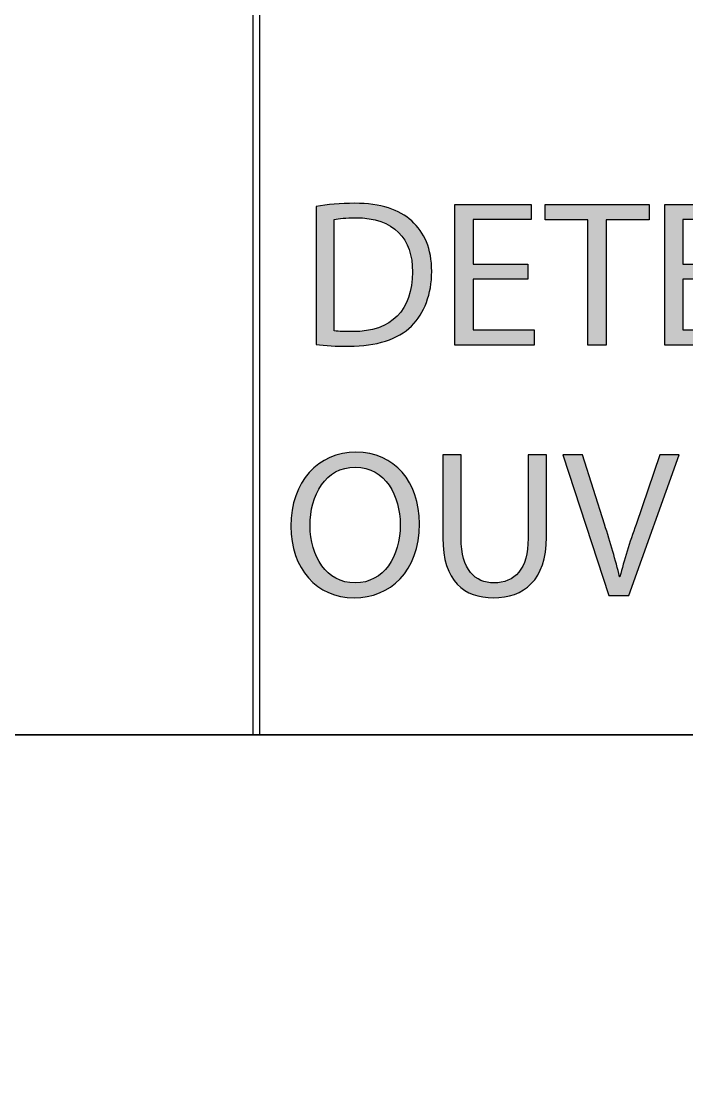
# Model space of a CAD drawing. Extents: x 0 to 360, y -268 to 0.
# Drawn here: x 143.58 to 153.14, y -201 to -185.75 of the extents above; entities that cross this region are included whole.
import ezdxf

# ---------------------------------------------------------------- set-up
doc = ezdxf.new("R2010")
doc.units = 0
doc.layers.add('LAYER_1', color=7, linetype='CONTINUOUS')

# ---------------------------------------------------------------- blocks, each defined once
blk = doc.blocks.new('*U124')
at = {"layer": 'LAYER_1', "color": 250}
for points in [[(148.03, -190.414), (147.814, -188.411), (148.03, -188.384)], [(147.814, -190.396), (147.814, -188.411), (148.03, -190.414)], [(148.073, -190.415), (148.03, -188.384), (148.073, -188.378)], [(148.03, -190.414), (148.03, -188.384), (148.073, -190.415)], [(148.073, -190.415), (148.073, -188.378), (148.075, -190.415)], [(148.075, -190.415), (148.073, -188.378), (148.075, -188.378)], [(148.193, -188.582), (148.075, -188.378), (148.193, -188.373)], [(148.203, -188.581), (148.193, -188.373), (148.203, -188.373)], [(148.288, -188.577), (148.203, -188.373), (148.288, -188.369)], [(148.339, -188.575), (148.288, -188.369), (148.339, -188.367)], [(148.369, -188.573), (148.339, -188.367), (148.369, -188.366)], [(148.381, -188.573), (148.381, -188.366), (148.431, -188.574)], [(148.431, -188.574), (148.431, -188.368), (148.441, -188.575)], [(148.441, -188.575), (148.441, -188.368), (148.481, -188.576)], [(148.481, -188.576), (148.481, -188.369), (148.504, -188.579)], [(148.504, -188.579), (148.504, -188.37), (148.537, -188.582)], [(148.537, -188.582), (148.537, -188.373), (148.567, -188.586)], [(148.567, -188.586), (148.567, -188.376), (148.574, -188.587)], [(148.574, -188.587), (148.574, -188.377), (148.626, -188.597)], [(148.626, -188.597), (148.626, -188.382), (148.63, -188.598)], [(148.63, -188.598), (148.63, -188.383), (148.661, -188.604)], [(148.661, -188.604), (148.661, -188.388), (148.693, -188.613)], [(148.693, -188.613), (148.693, -188.394), (148.71, -188.618)], [(148.71, -188.618), (148.71, -188.397), (148.742, -188.627)], [(148.742, -188.627), (148.742, -188.402), (148.746, -188.629)], [(148.746, -188.629), (148.746, -188.403), (148.787, -188.646)], [(148.787, -188.646), (148.787, -188.414), (148.811, -188.656)], [(148.811, -188.656), (148.811, -188.42), (148.816, -188.658)], [(148.816, -188.658), (148.816, -188.421), (148.852, -188.677)], [(148.852, -188.677), (148.852, -188.431), (148.857, -188.68)], [(148.857, -188.68), (148.857, -188.433), (148.883, -188.694)], [(148.883, -188.694), (148.883, -188.442), (148.92, -188.719)], [(148.92, -188.719), (148.92, -188.456), (148.922, -188.721)], [(148.922, -188.721), (148.922, -188.457), (148.944, -188.736)], [(148.944, -188.736), (148.944, -188.465), (148.949, -188.741)], [(148.949, -188.741), (148.949, -188.467), (148.979, -188.767)], [(148.979, -188.767), (148.979, -188.482), (148.998, -188.784)], [(148.998, -188.784), (148.998, -188.491), (149.019, -188.807)], [(149.019, -188.807), (149.019, -188.501), (149.03, -188.82)], [(149.03, -188.82), (149.03, -188.507), (149.037, -188.828)], [(149.037, -188.828), (149.037, -188.51), (149.046, -188.837)], [(149.046, -188.837), (149.046, -188.515), (149.075, -188.879)], [(149.075, -188.879), (149.075, -188.534), (149.087, -188.896)], [(149.087, -188.896), (149.087, -188.542), (149.107, -188.933)], [(149.107, -188.933), (149.107, -188.554), (149.113, -188.943)], [(149.113, -188.943), (149.113, -188.558), (149.117, -188.951)], [(149.117, -188.951), (149.117, -188.56), (149.122, -188.96)], [(149.122, -188.96), (149.122, -188.565), (149.144, -189.014)], [(149.144, -189.014), (149.144, -188.582), (149.15, -189.03)], [(149.15, -189.03), (149.15, -188.588), (149.168, -189.089)], [(149.168, -189.089), (149.168, -188.602), (149.172, -189.104)], [(149.172, -189.104), (149.172, -188.605), (149.184, -189.166)], [(149.184, -189.166), (149.184, -188.615), (149.185, -189.171)], [(149.185, -189.171), (149.185, -188.616), (149.187, -189.18)], [(149.187, -189.18), (149.187, -188.618), (149.188, -189.182)], [(149.188, -189.182), (149.188, -188.618), (149.196, -189.257)], [(149.196, -189.257), (149.196, -188.626), (149.197, -189.265)], [(149.197, -189.265), (149.197, -188.627), (149.199, -189.353)], [(149.199, -190.112), (149.197, -189.428), (149.199, -189.353)], [(149.184, -190.129), (149.172, -189.613), (149.184, -189.551)], [(149.185, -190.128), (149.184, -189.551), (149.185, -189.546)], [(149.187, -190.126), (149.185, -189.546), (149.187, -189.529)], [(149.188, -190.125), (149.187, -189.529), (149.188, -189.526)], [(149.196, -190.116), (149.188, -189.526), (149.196, -189.452)], [(149.197, -190.115), (149.196, -189.452), (149.197, -189.428)], [(149.15, -190.158), (149.144, -189.717), (149.15, -189.695)], [(149.168, -190.143), (149.15, -189.695), (149.168, -189.634)], [(149.172, -190.14), (149.168, -189.634), (149.172, -189.613)], [(149.075, -190.217), (149.046, -189.906), (149.075, -189.864)], [(149.087, -190.209), (149.075, -189.864), (149.087, -189.841)], [(149.107, -190.196), (149.087, -189.841), (149.107, -189.804)], [(149.113, -190.191), (149.107, -189.804), (149.113, -189.793)], [(149.117, -190.187), (149.113, -189.793), (149.117, -189.783)], [(149.122, -190.183), (149.117, -189.783), (149.122, -189.771)], [(149.144, -190.164), (149.122, -189.771), (149.144, -189.717)], [(148.949, -190.289), (148.944, -190.018), (148.949, -190.013)], [(148.979, -190.274), (148.949, -190.013), (148.979, -189.986)], [(148.998, -190.265), (148.979, -189.986), (148.998, -189.965)], [(149.019, -190.254), (148.998, -189.965), (149.019, -189.941)], [(149.03, -190.246), (149.019, -189.941), (149.03, -189.928)], [(149.037, -190.242), (149.03, -189.928), (149.037, -189.918)], [(149.046, -190.236), (149.037, -189.918), (149.046, -189.906)], [(148.661, -190.384), (148.63, -190.176), (148.661, -190.167)], [(148.693, -190.378), (148.661, -190.167), (148.693, -190.157)], [(148.71, -190.373), (148.693, -190.157), (148.71, -190.153)], [(148.742, -190.364), (148.71, -190.153), (148.742, -190.139)], [(148.746, -190.363), (148.742, -190.139), (148.746, -190.138)], [(148.787, -190.352), (148.746, -190.138), (148.787, -190.121)], [(148.811, -190.345), (148.787, -190.121), (148.811, -190.107)], [(148.816, -190.344), (148.811, -190.107), (148.816, -190.105)], [(148.852, -190.33), (148.816, -190.105), (148.852, -190.085)], [(148.857, -190.328), (148.852, -190.085), (148.857, -190.082)], [(148.883, -190.318), (148.857, -190.082), (148.883, -190.065)], [(148.92, -190.304), (148.883, -190.065), (148.92, -190.039)], [(148.922, -190.303), (148.92, -190.039), (148.922, -190.037)], [(148.944, -190.292), (148.922, -190.037), (148.944, -190.018)], [(148.075, -190.415), (148.075, -190.198), (148.193, -190.418)], [(148.193, -190.418), (148.193, -190.207), (148.203, -190.418)], [(148.203, -190.418), (148.203, -190.207), (148.288, -190.42)], [(148.369, -190.417), (148.339, -190.21), (148.369, -190.209)], [(148.381, -190.417), (148.369, -190.209), (148.381, -190.208)], [(148.431, -190.415), (148.381, -190.208), (148.431, -190.206)], [(148.441, -190.414), (148.431, -190.206), (148.441, -190.206)], [(148.481, -190.41), (148.441, -190.206), (148.481, -190.202)], [(148.504, -190.408), (148.481, -190.202), (148.504, -190.199)], [(148.537, -190.404), (148.504, -190.199), (148.537, -190.195)], [(148.567, -190.401), (148.537, -190.195), (148.567, -190.189)], [(148.574, -190.4), (148.567, -190.189), (148.574, -190.188)], [(148.626, -190.39), (148.574, -190.188), (148.626, -190.177)], [(148.63, -190.389), (148.626, -190.177), (148.63, -190.176)]]:
    blk.add_solid(points, dxfattribs=at)
at = {"layer": 'LAYER_1', "color": 250, "extrusion": (0, 0, -1)}
for points in [[(-148.075, -188.6), (-148.075, -188.378), (-148.193, -188.582)], [(-148.193, -188.582), (-148.193, -188.373), (-148.203, -188.581)], [(-148.203, -188.581), (-148.203, -188.373), (-148.288, -188.577)], [(-148.288, -188.577), (-148.288, -188.369), (-148.339, -188.575)], [(-148.339, -188.575), (-148.339, -188.367), (-148.369, -188.573)], [(-148.369, -188.573), (-148.369, -188.366), (-148.381, -188.573)], [(-148.381, -188.573), (-148.369, -188.366), (-148.381, -188.366)], [(-148.431, -188.574), (-148.381, -188.366), (-148.431, -188.368)], [(-148.441, -188.575), (-148.431, -188.368), (-148.441, -188.368)], [(-148.481, -188.576), (-148.441, -188.368), (-148.481, -188.369)], [(-148.504, -188.579), (-148.481, -188.369), (-148.504, -188.37)], [(-148.537, -188.582), (-148.504, -188.37), (-148.537, -188.373)], [(-148.567, -188.586), (-148.537, -188.373), (-148.567, -188.376)], [(-148.574, -188.587), (-148.567, -188.376), (-148.574, -188.377)], [(-148.626, -188.597), (-148.574, -188.377), (-148.626, -188.382)], [(-148.63, -188.598), (-148.626, -188.382), (-148.63, -188.383)], [(-148.661, -188.604), (-148.63, -188.383), (-148.661, -188.388)], [(-148.693, -188.613), (-148.661, -188.388), (-148.693, -188.394)], [(-148.71, -188.618), (-148.693, -188.394), (-148.71, -188.397)], [(-148.742, -188.627), (-148.71, -188.397), (-148.742, -188.402)], [(-148.746, -188.629), (-148.742, -188.402), (-148.746, -188.403)], [(-148.787, -188.646), (-148.746, -188.403), (-148.787, -188.414)], [(-148.811, -188.656), (-148.787, -188.414), (-148.811, -188.42)], [(-148.816, -188.658), (-148.811, -188.42), (-148.816, -188.421)], [(-148.852, -188.677), (-148.816, -188.421), (-148.852, -188.431)], [(-148.857, -188.68), (-148.852, -188.431), (-148.857, -188.433)], [(-148.883, -188.694), (-148.857, -188.433), (-148.883, -188.442)], [(-148.92, -188.719), (-148.883, -188.442), (-148.92, -188.456)], [(-148.922, -188.721), (-148.92, -188.456), (-148.922, -188.457)], [(-148.944, -188.736), (-148.922, -188.457), (-148.944, -188.465)], [(-148.949, -188.741), (-148.944, -188.465), (-148.949, -188.467)], [(-148.979, -188.767), (-148.949, -188.467), (-148.979, -188.482)], [(-148.998, -188.784), (-148.979, -188.482), (-148.998, -188.491)], [(-149.019, -188.807), (-148.998, -188.491), (-149.019, -188.501)], [(-149.03, -188.82), (-149.019, -188.501), (-149.03, -188.507)], [(-149.037, -188.828), (-149.03, -188.507), (-149.037, -188.51)], [(-149.046, -188.837), (-149.037, -188.51), (-149.046, -188.515)], [(-149.075, -188.879), (-149.046, -188.515), (-149.075, -188.534)], [(-149.087, -188.896), (-149.075, -188.534), (-149.087, -188.542)], [(-149.107, -188.933), (-149.087, -188.542), (-149.107, -188.554)], [(-149.113, -188.943), (-149.107, -188.554), (-149.113, -188.558)], [(-149.117, -188.951), (-149.113, -188.558), (-149.117, -188.56)], [(-149.122, -188.96), (-149.117, -188.56), (-149.122, -188.565)], [(-149.144, -189.014), (-149.122, -188.565), (-149.144, -188.582)], [(-149.15, -189.03), (-149.144, -188.582), (-149.15, -188.588)], [(-149.168, -189.089), (-149.15, -188.588), (-149.168, -188.602)], [(-149.172, -189.104), (-149.168, -188.602), (-149.172, -188.605)], [(-149.184, -189.166), (-149.172, -188.605), (-149.184, -188.615)], [(-149.185, -189.171), (-149.184, -188.615), (-149.185, -188.616)], [(-149.187, -189.18), (-149.185, -188.616), (-149.187, -188.618)], [(-149.188, -189.182), (-149.187, -188.618), (-149.188, -188.618)], [(-149.196, -189.257), (-149.188, -188.618), (-149.196, -188.626)], [(-149.197, -189.265), (-149.196, -188.626), (-149.197, -188.627)], [(-149.199, -189.353), (-149.197, -188.627), (-149.199, -188.63)], [(-149.199, -190.112), (-149.199, -188.63), (-149.25, -190.055)], [(-149.25, -190.055), (-149.199, -188.63), (-149.25, -188.681)], [(-149.25, -190.055), (-149.25, -188.681), (-149.252, -190.053)], [(-149.252, -190.053), (-149.25, -188.681), (-149.252, -188.683)], [(-149.252, -190.053), (-149.252, -188.683), (-149.308, -189.974)], [(-149.308, -189.974), (-149.252, -188.683), (-149.308, -188.753)], [(-149.308, -189.974), (-149.308, -188.753), (-149.309, -189.972)], [(-149.309, -189.972), (-149.308, -188.753), (-149.309, -188.755)], [(-149.309, -189.972), (-149.309, -188.755), (-149.358, -189.886)], [(-149.358, -189.886), (-149.309, -188.755), (-149.358, -188.833)], [(-149.358, -189.886), (-149.358, -188.833), (-149.359, -189.884)], [(-149.359, -189.884), (-149.358, -188.833), (-149.359, -188.834)], [(-149.359, -189.884), (-149.359, -188.834), (-149.399, -189.79)], [(-149.399, -189.79), (-149.359, -188.834), (-149.399, -188.919)], [(-149.399, -189.79), (-149.399, -188.919), (-149.4, -189.789)], [(-149.4, -189.789), (-149.399, -188.919), (-149.4, -188.92)], [(-149.4, -189.789), (-149.4, -188.92), (-149.432, -189.688)], [(-149.432, -189.688), (-149.4, -188.92), (-149.432, -189.013)], [(-149.432, -189.688), (-149.432, -189.013), (-149.432, -189.687)], [(-149.432, -189.687), (-149.432, -189.013), (-149.432, -189.014)], [(-149.432, -189.687), (-149.432, -189.014), (-149.456, -189.579)], [(-149.456, -189.579), (-149.432, -189.014), (-149.456, -189.115)], [(-149.456, -189.579), (-149.456, -189.115), (-149.456, -189.579)], [(-149.456, -189.579), (-149.456, -189.115), (-149.456, -189.115)], [(-149.456, -189.579), (-149.456, -189.115), (-149.47, -189.464)], [(-149.47, -189.464), (-149.456, -189.115), (-149.47, -189.225)], [(-149.47, -189.464), (-149.47, -189.225), (-149.47, -189.464)], [(-149.47, -189.464), (-149.47, -189.225), (-149.47, -189.225)], [(-149.47, -189.464), (-149.47, -189.225), (-149.475, -189.344)], [(-149.184, -190.129), (-149.184, -189.551), (-149.185, -190.128)], [(-149.185, -190.128), (-149.185, -189.546), (-149.187, -190.126)], [(-149.187, -190.126), (-149.187, -189.529), (-149.188, -190.125)], [(-149.188, -190.125), (-149.188, -189.526), (-149.196, -190.116)], [(-149.196, -190.116), (-149.196, -189.452), (-149.197, -190.115)], [(-149.197, -190.115), (-149.197, -189.428), (-149.199, -190.112)], [(-149.15, -190.158), (-149.15, -189.695), (-149.168, -190.143)], [(-149.168, -190.143), (-149.168, -189.634), (-149.172, -190.14)], [(-149.172, -190.14), (-149.172, -189.613), (-149.184, -190.129)], [(-149.075, -190.217), (-149.075, -189.864), (-149.087, -190.209)], [(-149.087, -190.209), (-149.087, -189.841), (-149.107, -190.196)], [(-149.107, -190.196), (-149.107, -189.804), (-149.113, -190.191)], [(-149.113, -190.191), (-149.113, -189.793), (-149.117, -190.187)], [(-149.117, -190.187), (-149.117, -189.783), (-149.122, -190.183)], [(-149.122, -190.183), (-149.122, -189.771), (-149.144, -190.164)], [(-149.144, -190.164), (-149.144, -189.717), (-149.15, -190.158)], [(-148.949, -190.289), (-148.949, -190.013), (-148.979, -190.274)], [(-148.979, -190.274), (-148.979, -189.986), (-148.998, -190.265)], [(-148.998, -190.265), (-148.998, -189.965), (-149.019, -190.254)], [(-149.019, -190.254), (-149.019, -189.941), (-149.03, -190.246)], [(-149.03, -190.246), (-149.03, -189.928), (-149.037, -190.242)], [(-149.037, -190.242), (-149.037, -189.918), (-149.046, -190.236)], [(-149.046, -190.236), (-149.046, -189.906), (-149.075, -190.217)], [(-148.661, -190.384), (-148.661, -190.167), (-148.693, -190.378)], [(-148.693, -190.378), (-148.693, -190.157), (-148.71, -190.373)], [(-148.71, -190.373), (-148.71, -190.153), (-148.742, -190.364)], [(-148.742, -190.364), (-148.742, -190.139), (-148.746, -190.363)], [(-148.746, -190.363), (-148.746, -190.138), (-148.787, -190.352)], [(-148.787, -190.352), (-148.787, -190.121), (-148.811, -190.345)], [(-148.811, -190.345), (-148.811, -190.107), (-148.816, -190.344)], [(-148.816, -190.344), (-148.816, -190.105), (-148.852, -190.33)], [(-148.852, -190.33), (-148.852, -190.085), (-148.857, -190.328)], [(-148.857, -190.328), (-148.857, -190.082), (-148.883, -190.318)], [(-148.883, -190.318), (-148.883, -190.065), (-148.92, -190.304)], [(-148.92, -190.304), (-148.92, -190.039), (-148.922, -190.303)], [(-148.922, -190.303), (-148.922, -190.037), (-148.944, -190.292)], [(-148.944, -190.292), (-148.944, -190.018), (-148.949, -190.289)], [(-148.193, -190.418), (-148.075, -190.198), (-148.193, -190.207)], [(-148.203, -190.418), (-148.193, -190.207), (-148.203, -190.207)], [(-148.288, -190.42), (-148.203, -190.207), (-148.288, -190.209)], [(-148.288, -190.42), (-148.288, -190.209), (-148.339, -190.418)], [(-148.339, -190.418), (-148.288, -190.209), (-148.339, -190.21)], [(-148.339, -190.418), (-148.339, -190.21), (-148.369, -190.417)], [(-148.369, -190.417), (-148.369, -190.209), (-148.381, -190.417)], [(-148.381, -190.417), (-148.381, -190.208), (-148.431, -190.415)], [(-148.431, -190.415), (-148.431, -190.206), (-148.441, -190.414)], [(-148.441, -190.414), (-148.441, -190.206), (-148.481, -190.41)], [(-148.481, -190.41), (-148.481, -190.202), (-148.504, -190.408)], [(-148.504, -190.408), (-148.504, -190.199), (-148.537, -190.404)], [(-148.537, -190.404), (-148.537, -190.195), (-148.567, -190.401)], [(-148.567, -190.401), (-148.567, -190.189), (-148.574, -190.4)], [(-148.574, -190.4), (-148.574, -190.188), (-148.626, -190.39)], [(-148.626, -190.39), (-148.626, -190.177), (-148.63, -190.389)], [(-148.63, -190.389), (-148.63, -190.176), (-148.661, -190.384)]]:
    blk.add_solid(points, dxfattribs=at)
blk = doc.blocks.new('*U125')
at = {"layer": 'LAYER_1', "color": 250, "extrusion": (0, 0, -1)}
for points in [[(-149.808, -190.402), (-149.808, -188.381), (-150.072, -190.402)], [(-150.072, -190.402), (-149.808, -188.381), (-150.072, -188.381)], [(-150.854, -188.6), (-150.854, -188.381), (-150.902, -188.6)], [(-150.902, -188.6), (-150.854, -188.381), (-150.902, -188.381)], [(-150.854, -190.402), (-150.854, -190.183), (-150.902, -190.402)], [(-150.902, -190.402), (-150.854, -190.183), (-150.902, -190.183)], [(-150.902, -190.402), (-150.902, -190.183), (-150.947, -190.402)], [(-150.947, -190.402), (-150.902, -190.183), (-150.947, -190.183)]]:
    blk.add_solid(points, dxfattribs=at)
at = {"layer": 'LAYER_1', "color": 250}
for points in [[(150.072, -188.6), (150.072, -188.381), (150.854, -188.6)], [(150.854, -188.6), (150.072, -188.381), (150.854, -188.381)], [(150.072, -189.455), (150.072, -189.238), (150.854, -189.455)], [(150.854, -189.455), (150.072, -189.238), (150.854, -189.238)], [(150.072, -190.402), (150.072, -190.183), (150.854, -190.402)], [(150.854, -190.402), (150.072, -190.183), (150.854, -190.183)]]:
    blk.add_solid(points, dxfattribs=at)
blk = doc.blocks.new('*U126')
at = {"layer": 'LAYER_1', "color": 250}
for points in [[(151.103, -188.603), (151.103, -188.381), (151.718, -188.603)], [(151.718, -188.603), (151.103, -188.381), (151.718, -188.381)], [(151.982, -188.603), (151.982, -188.381), (152.599, -188.603)], [(152.599, -188.603), (151.982, -188.381), (152.599, -188.381)]]:
    blk.add_solid(points, dxfattribs=at)
at = {"layer": 'LAYER_1', "color": 250, "extrusion": (0, 0, -1)}
for points in [[(-151.718, -190.402), (-151.718, -188.381), (-151.982, -190.402)], [(-151.982, -190.402), (-151.718, -188.381), (-151.982, -188.381)]]:
    blk.add_solid(points, dxfattribs=at)
blk = doc.blocks.new('*U127')
at = {"layer": 'LAYER_1', "color": 250, "extrusion": (0, 0, -1)}
for points in [[(-152.822, -190.402), (-152.822, -188.381), (-153.085, -190.402)], [(-153.085, -190.402), (-152.822, -188.381), (-153.085, -188.381)], [(-153.868, -188.6), (-153.868, -188.381), (-153.916, -188.6)], [(-153.916, -188.6), (-153.868, -188.381), (-153.916, -188.381)], [(-153.868, -190.402), (-153.868, -190.183), (-153.916, -190.402)], [(-153.916, -190.402), (-153.868, -190.183), (-153.916, -190.183)], [(-153.916, -190.402), (-153.916, -190.183), (-153.961, -190.402)], [(-153.961, -190.402), (-153.916, -190.183), (-153.961, -190.183)]]:
    blk.add_solid(points, dxfattribs=at)
at = {"layer": 'LAYER_1', "color": 250}
for points in [[(153.085, -188.6), (153.085, -188.381), (153.868, -188.6)], [(153.868, -188.6), (153.085, -188.381), (153.868, -188.381)], [(153.085, -189.455), (153.085, -189.238), (153.868, -189.455)], [(153.868, -189.455), (153.085, -189.238), (153.868, -189.238)], [(153.085, -190.402), (153.085, -190.183), (153.868, -190.402)], [(153.868, -190.402), (153.085, -190.183), (153.868, -190.183)]]:
    blk.add_solid(points, dxfattribs=at)
blk = doc.blocks.new('*U133')
at = {"layer": 'LAYER_1', "color": 250}
for points in [[(148.076, -192.236), (148.041, -192.008), (148.076, -191.995)], [(148.092, -192.226), (148.076, -191.995), (148.092, -191.989)], [(148.099, -192.223), (148.092, -191.989), (148.099, -191.987)], [(148.1, -192.222), (148.099, -191.987), (148.1, -191.986)], [(148.156, -192.196), (148.1, -191.986), (148.156, -191.972)], [(148.161, -192.195), (148.156, -191.972), (148.161, -191.97)], [(148.166, -192.193), (148.161, -191.97), (148.166, -191.969)], [(148.191, -192.185), (148.166, -191.969), (148.191, -191.963)], [(148.225, -192.174), (148.191, -191.963), (148.225, -191.958)], [(148.228, -192.174), (148.225, -191.958), (148.228, -191.957)], [(148.261, -192.168), (148.228, -191.957), (148.261, -191.952)], [(148.287, -192.163), (148.261, -191.952), (148.287, -191.948)], [(148.299, -192.161), (148.287, -191.948), (148.299, -191.948)], [(148.36, -192.157), (148.299, -191.948), (148.36, -191.945)], [(148.299, -192.161), (148.299, -191.948), (148.299, -191.948)], [(148.375, -192.156), (148.36, -191.945), (148.375, -191.944)], [(148.378, -192.156), (148.375, -191.944), (148.378, -191.944)], [(148.386, -192.157), (148.378, -191.944), (148.386, -191.943)], [(148.378, -192.156), (148.378, -191.944), (148.386, -192.157)], [(148.386, -192.157), (148.386, -191.943), (148.45, -192.161)], [(148.45, -192.161), (148.45, -191.946), (148.455, -192.161)], [(148.455, -192.161), (148.455, -191.947), (148.456, -192.161)], [(148.456, -192.161), (148.456, -191.947), (148.488, -192.167)], [(148.488, -192.167), (148.488, -191.948), (148.521, -192.173)], [(148.521, -192.173), (148.521, -191.953), (148.53, -192.175)], [(148.53, -192.175), (148.53, -191.954), (148.548, -192.181)], [(148.548, -192.181), (148.548, -191.957), (148.585, -192.193)], [(148.585, -192.193), (148.585, -191.963), (148.588, -192.194)], [(148.588, -192.194), (148.588, -191.963), (148.598, -192.198)], [(148.598, -192.198), (148.598, -191.966), (148.638, -192.217)], [(148.638, -192.217), (148.638, -191.976), (148.65, -192.223)], [(148.65, -192.223), (148.65, -191.98), (148.662, -192.228)], [(148.662, -192.228), (148.662, -191.982), (148.677, -192.238)], [(148.677, -192.238), (148.677, -191.986), (148.708, -192.258)], [(148.708, -192.258), (148.708, -191.998), (148.72, -192.266)], [(147.818, -192.538), (147.782, -192.168), (147.818, -192.138)], [(147.823, -192.529), (147.818, -192.138), (147.823, -192.135)], [(147.836, -192.502), (147.823, -192.135), (147.836, -192.124)], [(147.851, -192.473), (147.836, -192.124), (147.851, -192.112)], [(147.853, -192.469), (147.851, -192.112), (147.853, -192.11)], [(147.889, -192.412), (147.853, -192.11), (147.889, -192.087)], [(147.896, -192.404), (147.889, -192.087), (147.896, -192.083)], [(147.911, -192.384), (147.896, -192.083), (147.911, -192.073)], [(147.93, -192.359), (147.911, -192.073), (147.93, -192.06)], [(147.932, -192.357), (147.93, -192.06), (147.932, -192.059)], [(147.939, -192.349), (147.932, -192.059), (147.939, -192.056)], [(147.981, -192.307), (147.939, -192.056), (147.981, -192.035)], [(147.988, -192.301), (147.981, -192.035), (147.988, -192.031)], [(147.991, -192.298), (147.988, -192.031), (147.991, -192.03)], [(148.013, -192.28), (147.991, -192.03), (148.013, -192.019)], [(148.034, -192.263), (148.013, -192.019), (148.034, -192.011)], [(148.041, -192.258), (148.034, -192.011), (148.041, -192.008)], [(148.72, -192.266), (148.72, -192.003), (148.724, -192.269)], [(148.724, -192.269), (148.724, -192.004), (148.761, -192.301)], [(148.761, -192.301), (148.761, -192.018), (148.763, -192.302)], [(148.763, -192.302), (148.763, -192.019), (148.773, -192.31)], [(148.773, -192.31), (148.773, -192.024), (148.806, -192.345)], [(148.806, -192.345), (148.806, -192.041), (148.81, -192.35)], [(148.81, -192.35), (148.81, -192.043), (148.82, -192.361)], [(148.82, -192.361), (148.82, -192.048), (148.844, -192.392)], [(148.844, -192.392), (148.844, -192.06), (148.854, -192.404)], [(148.854, -192.404), (148.854, -192.066), (148.863, -192.417)], [(148.863, -192.417), (148.863, -192.072), (148.883, -192.453)], [(148.883, -192.453), (148.883, -192.086), (148.892, -192.47)], [(148.892, -192.47), (148.892, -192.092), (148.919, -192.517)], [(148.919, -192.517), (148.919, -192.109), (148.926, -192.53)], [(148.926, -192.53), (148.926, -192.115), (148.933, -192.542)], [(148.933, -192.542), (148.933, -192.121), (148.955, -192.605)], [(148.955, -192.605), (148.955, -192.139), (148.979, -192.672)], [(147.704, -193.748), (147.657, -192.306), (147.704, -192.249)], [(147.716, -193.761), (147.704, -192.249), (147.716, -192.233)], [(147.704, -193.748), (147.704, -192.249), (147.716, -193.761)], [(147.727, -193.771), (147.716, -192.233), (147.727, -192.223)], [(147.716, -193.761), (147.716, -192.233), (147.727, -193.771)], [(147.737, -192.836), (147.727, -192.223), (147.737, -192.213)], [(147.738, -192.832), (147.737, -192.213), (147.738, -192.212)], [(147.767, -192.682), (147.738, -192.212), (147.767, -192.182)], [(147.77, -192.674), (147.767, -192.182), (147.77, -192.18)], [(147.767, -192.681), (147.767, -192.182), (147.767, -192.182)], [(147.782, -192.64), (147.77, -192.18), (147.782, -192.168)], [(148.979, -192.672), (148.979, -192.159), (148.983, -192.681)], [(148.983, -192.681), (148.983, -192.162), (148.988, -192.706)], [(148.988, -192.706), (148.988, -192.166), (149.011, -192.824)], [(149.011, -192.824), (149.011, -192.19), (149.012, -192.829)], [(149.012, -192.829), (149.012, -192.191), (149.022, -192.98)], [(149.022, -192.98), (149.022, -192.201), (149.022, -192.981)], [(147.597, -193.599), (147.559, -192.474), (147.597, -192.402)], [(147.605, -193.611), (147.597, -192.402), (147.605, -192.387)], [(147.597, -193.599), (147.597, -192.402), (147.605, -193.611)], [(147.647, -193.677), (147.605, -192.387), (147.647, -192.322)], [(147.605, -193.611), (147.605, -192.387), (147.647, -193.677)], [(147.657, -193.69), (147.647, -192.322), (147.657, -192.306)], [(147.647, -193.677), (147.647, -192.322), (147.657, -193.69)], [(147.657, -193.69), (147.657, -192.306), (147.704, -193.748)], [(147.518, -193.423), (147.491, -192.668), (147.518, -192.581)], [(147.521, -193.433), (147.518, -192.581), (147.521, -192.568)], [(147.518, -193.423), (147.518, -192.581), (147.521, -193.433)], [(147.554, -193.514), (147.521, -192.568), (147.554, -192.488)], [(147.521, -193.433), (147.521, -192.568), (147.554, -193.514)], [(147.559, -193.525), (147.554, -192.488), (147.559, -192.474)], [(147.554, -193.514), (147.554, -192.488), (147.559, -193.525)], [(147.559, -193.525), (147.559, -192.474), (147.597, -193.599)], [(147.489, -193.327), (147.469, -192.775), (147.489, -192.679)], [(147.491, -193.334), (147.489, -192.679), (147.491, -192.668)], [(147.489, -193.327), (147.489, -192.679), (147.491, -193.334)], [(147.491, -193.334), (147.491, -192.668), (147.518, -193.423)], [(147.455, -193.117), (147.451, -193.005), (147.455, -192.894)], [(147.456, -193.119), (147.455, -192.894), (147.456, -192.887)], [(147.455, -193.117), (147.455, -192.894), (147.456, -193.119)], [(147.468, -193.225), (147.456, -192.887), (147.468, -192.783)], [(147.456, -193.119), (147.456, -192.887), (147.468, -193.225)], [(147.469, -193.23), (147.468, -192.783), (147.469, -192.775)], [(147.468, -193.225), (147.468, -192.783), (147.469, -193.23)], [(147.469, -193.23), (147.469, -192.775), (147.489, -193.327)], [(147.727, -193.771), (147.727, -192.999), (147.737, -193.782)], [(149.022, -193.761), (149.012, -193.133), (149.022, -192.982)], [(149.022, -193.761), (149.022, -192.982), (149.022, -192.981)], [(147.737, -193.782), (147.737, -193.148), (147.738, -193.782)], [(147.738, -193.782), (147.738, -193.159), (147.767, -193.812)], [(149.011, -193.771), (148.988, -193.265), (149.011, -193.149)], [(149.012, -193.77), (149.011, -193.149), (149.012, -193.133)], [(147.767, -193.812), (147.767, -193.298), (147.767, -193.813)], [(147.767, -193.813), (147.767, -193.299), (147.77, -193.815)], [(147.77, -193.815), (147.77, -193.311), (147.782, -193.824)], [(147.782, -193.824), (147.782, -193.342), (147.818, -193.854)], [(148.955, -193.824), (148.933, -193.431), (148.955, -193.37)], [(148.979, -193.801), (148.955, -193.37), (148.979, -193.306)], [(148.983, -193.798), (148.979, -193.306), (148.983, -193.289)], [(148.988, -193.793), (148.983, -193.289), (148.988, -193.265)], [(147.818, -193.854), (147.818, -193.438), (147.823, -193.858)], [(147.823, -193.858), (147.823, -193.45), (147.836, -193.869)], [(147.836, -193.869), (147.836, -193.473), (147.851, -193.879)], [(147.851, -193.879), (147.851, -193.498), (147.853, -193.88)], [(147.853, -193.88), (147.853, -193.501), (147.889, -193.903)], [(148.892, -193.872), (148.883, -193.527), (148.892, -193.513)], [(148.919, -193.852), (148.892, -193.513), (148.919, -193.463)], [(148.926, -193.846), (148.919, -193.463), (148.926, -193.448)], [(148.933, -193.841), (148.926, -193.448), (148.933, -193.431)], [(147.889, -193.903), (147.889, -193.562), (147.896, -193.908)], [(147.896, -193.908), (147.896, -193.573), (147.911, -193.918)], [(147.911, -193.918), (147.911, -193.592), (147.93, -193.928)], [(147.93, -193.928), (147.93, -193.616), (147.932, -193.929)], [(147.932, -193.929), (147.932, -193.618), (147.939, -193.932)], [(147.939, -193.932), (147.939, -193.627), (147.981, -193.953)], [(147.981, -193.953), (147.981, -193.668), (147.988, -193.957)], [(147.988, -193.957), (147.988, -193.675), (147.991, -193.958)], [(148.761, -193.947), (148.724, -193.705), (148.761, -193.676)], [(148.763, -193.946), (148.761, -193.676), (148.763, -193.674)], [(148.773, -193.941), (148.763, -193.674), (148.773, -193.664)], [(148.806, -193.926), (148.773, -193.664), (148.806, -193.631)], [(148.81, -193.923), (148.806, -193.631), (148.81, -193.627)], [(148.82, -193.917), (148.81, -193.627), (148.82, -193.614)], [(148.844, -193.903), (148.82, -193.614), (148.844, -193.585)], [(148.854, -193.897), (148.844, -193.585), (148.854, -193.573)], [(148.863, -193.891), (148.854, -193.573), (148.863, -193.558)], [(148.883, -193.879), (148.863, -193.558), (148.883, -193.527)], [(147.991, -193.958), (147.991, -193.678), (148.013, -193.967)], [(148.013, -193.967), (148.013, -193.695), (148.034, -193.975)], [(148.034, -193.975), (148.034, -193.712), (148.041, -193.977)], [(148.041, -193.977), (148.041, -193.717), (148.076, -193.991)], [(148.076, -193.991), (148.076, -193.739), (148.092, -193.995)], [(148.092, -193.995), (148.092, -193.749), (148.099, -193.996)], [(148.099, -193.996), (148.099, -193.753), (148.1, -193.997)], [(148.1, -193.997), (148.1, -193.753), (148.156, -194.011)], [(148.156, -194.011), (148.156, -193.779), (148.161, -194.013)], [(148.161, -194.013), (148.161, -193.782), (148.166, -194.014)], [(148.166, -194.014), (148.166, -193.783), (148.191, -194.018)], [(148.191, -194.018), (148.191, -193.791), (148.225, -194.023)], [(148.225, -194.023), (148.225, -193.802), (148.228, -194.023)], [(148.228, -194.023), (148.228, -193.803), (148.261, -194.028)], [(148.261, -194.028), (148.261, -193.809), (148.287, -194.03)], [(148.287, -194.03), (148.287, -193.814), (148.299, -194.03)], [(148.299, -194.03), (148.299, -193.816), (148.299, -194.03)], [(148.299, -194.03), (148.299, -193.816), (148.36, -194.033)], [(148.378, -194.032), (148.375, -193.82), (148.378, -193.82)], [(148.386, -194.032), (148.378, -193.82), (148.386, -193.82)], [(148.45, -194.029), (148.386, -193.82), (148.45, -193.816)], [(148.455, -194.029), (148.45, -193.816), (148.455, -193.815)], [(148.456, -194.029), (148.455, -193.815), (148.456, -193.815)], [(148.488, -194.024), (148.456, -193.815), (148.488, -193.809)], [(148.521, -194.02), (148.488, -193.809), (148.521, -193.803)], [(148.53, -194.018), (148.521, -193.803), (148.53, -193.8)], [(148.548, -194.016), (148.53, -193.8), (148.548, -193.795)], [(148.585, -194.007), (148.548, -193.795), (148.585, -193.783)], [(148.588, -194.006), (148.585, -193.783), (148.588, -193.782)], [(148.598, -194.004), (148.588, -193.782), (148.598, -193.777)], [(148.638, -193.994), (148.598, -193.777), (148.638, -193.759)], [(148.65, -193.99), (148.638, -193.759), (148.65, -193.754)], [(148.662, -193.986), (148.65, -193.754), (148.662, -193.747)], [(148.677, -193.981), (148.662, -193.747), (148.677, -193.737)], [(148.708, -193.97), (148.677, -193.737), (148.708, -193.718)], [(148.72, -193.966), (148.708, -193.718), (148.72, -193.709)], [(148.724, -193.964), (148.72, -193.709), (148.724, -193.705)]]:
    blk.add_solid(points, dxfattribs=at)
at = {"layer": 'LAYER_1', "color": 250, "extrusion": (0, 0, -1)}
for points in [[(-148.076, -192.236), (-148.076, -191.995), (-148.092, -192.226)], [(-148.092, -192.226), (-148.092, -191.989), (-148.099, -192.223)], [(-148.099, -192.223), (-148.099, -191.987), (-148.1, -192.222)], [(-148.1, -192.222), (-148.1, -191.986), (-148.156, -192.196)], [(-148.156, -192.196), (-148.156, -191.972), (-148.161, -192.195)], [(-148.161, -192.195), (-148.161, -191.97), (-148.166, -192.193)], [(-148.166, -192.193), (-148.166, -191.969), (-148.191, -192.185)], [(-148.191, -192.185), (-148.191, -191.963), (-148.225, -192.174)], [(-148.225, -192.174), (-148.225, -191.958), (-148.228, -192.174)], [(-148.228, -192.174), (-148.228, -191.957), (-148.261, -192.168)], [(-148.261, -192.168), (-148.261, -191.952), (-148.287, -192.163)], [(-148.287, -192.163), (-148.287, -191.948), (-148.299, -192.161)], [(-148.299, -192.161), (-148.299, -191.948), (-148.299, -192.161)], [(-148.299, -192.161), (-148.299, -191.948), (-148.36, -192.157)], [(-148.36, -192.157), (-148.36, -191.945), (-148.375, -192.156)], [(-148.375, -192.156), (-148.375, -191.944), (-148.378, -192.156)], [(-148.45, -192.161), (-148.386, -191.943), (-148.45, -191.946)], [(-148.455, -192.161), (-148.45, -191.946), (-148.455, -191.947)], [(-148.456, -192.161), (-148.455, -191.947), (-148.456, -191.947)], [(-148.488, -192.167), (-148.456, -191.947), (-148.488, -191.948)], [(-148.521, -192.173), (-148.488, -191.948), (-148.521, -191.953)], [(-148.53, -192.175), (-148.521, -191.953), (-148.53, -191.954)], [(-148.548, -192.181), (-148.53, -191.954), (-148.548, -191.957)], [(-148.585, -192.193), (-148.548, -191.957), (-148.585, -191.963)], [(-148.588, -192.194), (-148.585, -191.963), (-148.588, -191.963)], [(-148.598, -192.198), (-148.588, -191.963), (-148.598, -191.966)], [(-148.638, -192.217), (-148.598, -191.966), (-148.638, -191.976)], [(-148.65, -192.223), (-148.638, -191.976), (-148.65, -191.98)], [(-148.662, -192.228), (-148.65, -191.98), (-148.662, -191.982)], [(-148.677, -192.238), (-148.662, -191.982), (-148.677, -191.986)], [(-148.708, -192.258), (-148.677, -191.986), (-148.708, -191.998)], [(-148.72, -192.266), (-148.708, -191.998), (-148.72, -192.003)], [(-147.818, -192.538), (-147.818, -192.138), (-147.823, -192.529)], [(-147.823, -192.529), (-147.823, -192.135), (-147.836, -192.502)], [(-147.836, -192.502), (-147.836, -192.124), (-147.851, -192.473)], [(-147.851, -192.473), (-147.851, -192.112), (-147.853, -192.469)], [(-147.853, -192.469), (-147.853, -192.11), (-147.889, -192.412)], [(-147.889, -192.412), (-147.889, -192.087), (-147.896, -192.404)], [(-147.896, -192.404), (-147.896, -192.083), (-147.911, -192.384)], [(-147.911, -192.384), (-147.911, -192.073), (-147.93, -192.359)], [(-147.93, -192.359), (-147.93, -192.06), (-147.932, -192.357)], [(-147.932, -192.357), (-147.932, -192.059), (-147.939, -192.349)], [(-147.939, -192.349), (-147.939, -192.056), (-147.981, -192.307)], [(-147.981, -192.307), (-147.981, -192.035), (-147.988, -192.301)], [(-147.988, -192.301), (-147.988, -192.031), (-147.991, -192.298)], [(-147.991, -192.298), (-147.991, -192.03), (-148.013, -192.28)], [(-148.013, -192.28), (-148.013, -192.019), (-148.034, -192.263)], [(-148.034, -192.263), (-148.034, -192.011), (-148.041, -192.258)], [(-148.041, -192.258), (-148.041, -192.008), (-148.076, -192.236)], [(-148.724, -192.269), (-148.72, -192.003), (-148.724, -192.004)], [(-148.761, -192.301), (-148.724, -192.004), (-148.761, -192.018)], [(-148.763, -192.302), (-148.761, -192.018), (-148.763, -192.019)], [(-148.773, -192.31), (-148.763, -192.019), (-148.773, -192.024)], [(-148.806, -192.345), (-148.773, -192.024), (-148.806, -192.041)], [(-148.81, -192.35), (-148.806, -192.041), (-148.81, -192.043)], [(-148.82, -192.361), (-148.81, -192.043), (-148.82, -192.048)], [(-148.844, -192.392), (-148.82, -192.048), (-148.844, -192.06)], [(-148.854, -192.404), (-148.844, -192.06), (-148.854, -192.066)], [(-148.863, -192.417), (-148.854, -192.066), (-148.863, -192.072)], [(-148.883, -192.453), (-148.863, -192.072), (-148.883, -192.086)], [(-148.892, -192.47), (-148.883, -192.086), (-148.892, -192.092)], [(-148.919, -192.517), (-148.892, -192.092), (-148.919, -192.109)], [(-148.926, -192.53), (-148.919, -192.109), (-148.926, -192.115)], [(-148.933, -192.542), (-148.926, -192.115), (-148.933, -192.121)], [(-148.955, -192.605), (-148.933, -192.121), (-148.955, -192.139)], [(-148.979, -192.672), (-148.955, -192.139), (-148.979, -192.159)], [(-147.727, -192.999), (-147.727, -192.223), (-147.737, -192.836)], [(-147.737, -192.836), (-147.737, -192.213), (-147.738, -192.832)], [(-147.738, -192.832), (-147.738, -192.212), (-147.767, -192.682)], [(-147.767, -192.682), (-147.767, -192.182), (-147.767, -192.681)], [(-147.767, -192.681), (-147.767, -192.182), (-147.77, -192.674)], [(-147.77, -192.674), (-147.77, -192.18), (-147.782, -192.64)], [(-147.782, -192.64), (-147.782, -192.168), (-147.818, -192.538)], [(-148.983, -192.681), (-148.979, -192.159), (-148.983, -192.162)], [(-148.988, -192.706), (-148.983, -192.162), (-148.988, -192.166)], [(-149.011, -192.824), (-148.988, -192.166), (-149.011, -192.19)], [(-149.012, -192.829), (-149.011, -192.19), (-149.012, -192.191)], [(-149.022, -192.98), (-149.012, -192.191), (-149.022, -192.201)], [(-149.022, -192.981), (-149.022, -192.201), (-149.022, -192.201)], [(-149.022, -193.761), (-149.022, -192.201), (-149.05, -193.728)], [(-149.05, -193.728), (-149.022, -192.201), (-149.05, -192.23)], [(-149.05, -193.728), (-149.05, -192.23), (-149.083, -193.689)], [(-149.083, -193.689), (-149.05, -192.23), (-149.083, -192.272)], [(-149.083, -193.689), (-149.083, -192.272), (-149.106, -193.655)], [(-149.106, -193.655), (-149.083, -192.272), (-149.106, -192.301)], [(-149.106, -193.655), (-149.106, -192.301), (-149.137, -193.61)], [(-149.137, -193.61), (-149.106, -192.301), (-149.137, -192.35)], [(-149.137, -193.61), (-149.137, -192.35), (-149.156, -193.575)], [(-149.156, -193.575), (-149.137, -192.35), (-149.156, -192.38)], [(-149.156, -193.575), (-149.156, -192.38), (-149.184, -193.522)], [(-149.184, -193.522), (-149.156, -192.38), (-149.184, -192.436)], [(-149.184, -193.522), (-149.184, -192.436), (-149.198, -193.489)], [(-149.198, -193.489), (-149.184, -192.436), (-149.198, -192.464)], [(-149.198, -193.489), (-149.198, -192.464), (-149.224, -193.427)], [(-149.224, -193.427), (-149.198, -192.464), (-149.224, -192.529)], [(-149.224, -193.427), (-149.224, -192.529), (-149.234, -193.396)], [(-149.234, -193.396), (-149.224, -192.529), (-149.234, -192.554)], [(-149.234, -193.396), (-149.234, -192.554), (-149.256, -193.324)], [(-149.256, -193.324), (-149.234, -192.554), (-149.256, -192.63)], [(-149.256, -193.324), (-149.256, -192.63), (-149.261, -193.296)], [(-149.261, -193.296), (-149.256, -192.63), (-149.261, -192.65)], [(-149.261, -193.296), (-149.261, -192.65), (-149.279, -193.213)], [(-149.279, -193.213), (-149.261, -192.65), (-149.279, -192.738)], [(-149.279, -193.213), (-149.279, -192.738), (-149.282, -193.19)], [(-149.282, -193.19), (-149.279, -192.738), (-149.282, -192.752)], [(-149.282, -193.19), (-149.282, -192.752), (-149.293, -193.095)], [(-149.293, -193.095), (-149.282, -192.752), (-149.293, -192.851)], [(-149.293, -193.095), (-149.293, -192.851), (-149.294, -193.076)], [(-149.294, -193.076), (-149.293, -192.851), (-149.294, -192.858)], [(-149.294, -193.076), (-149.294, -192.858), (-149.298, -192.969)], [(-147.737, -193.782), (-147.727, -192.999), (-147.737, -193.148)], [(-149.022, -193.761), (-149.022, -192.982), (-149.022, -193.761)], [(-147.738, -193.782), (-147.737, -193.148), (-147.738, -193.159)], [(-147.767, -193.812), (-147.738, -193.159), (-147.767, -193.298)], [(-149.011, -193.771), (-149.011, -193.149), (-149.012, -193.77)], [(-149.012, -193.77), (-149.012, -193.133), (-149.022, -193.761)], [(-147.767, -193.813), (-147.767, -193.298), (-147.767, -193.299)], [(-147.77, -193.815), (-147.767, -193.299), (-147.77, -193.311)], [(-147.782, -193.824), (-147.77, -193.311), (-147.782, -193.342)], [(-147.818, -193.854), (-147.782, -193.342), (-147.818, -193.438)], [(-148.955, -193.824), (-148.955, -193.37), (-148.979, -193.801)], [(-148.979, -193.801), (-148.979, -193.306), (-148.983, -193.798)], [(-148.983, -193.798), (-148.983, -193.289), (-148.988, -193.793)], [(-148.988, -193.793), (-148.988, -193.265), (-149.011, -193.771)], [(-147.823, -193.858), (-147.818, -193.438), (-147.823, -193.45)], [(-147.836, -193.869), (-147.823, -193.45), (-147.836, -193.473)], [(-147.851, -193.879), (-147.836, -193.473), (-147.851, -193.498)], [(-147.853, -193.88), (-147.851, -193.498), (-147.853, -193.501)], [(-147.889, -193.903), (-147.853, -193.501), (-147.889, -193.562)], [(-148.892, -193.872), (-148.892, -193.513), (-148.919, -193.852)], [(-148.919, -193.852), (-148.919, -193.463), (-148.926, -193.846)], [(-148.926, -193.846), (-148.926, -193.448), (-148.933, -193.841)], [(-148.933, -193.841), (-148.933, -193.431), (-148.955, -193.824)], [(-147.896, -193.908), (-147.889, -193.562), (-147.896, -193.573)], [(-147.911, -193.918), (-147.896, -193.573), (-147.911, -193.592)], [(-147.93, -193.928), (-147.911, -193.592), (-147.93, -193.616)], [(-147.932, -193.929), (-147.93, -193.616), (-147.932, -193.618)], [(-147.939, -193.932), (-147.932, -193.618), (-147.939, -193.627)], [(-147.981, -193.953), (-147.939, -193.627), (-147.981, -193.668)], [(-147.988, -193.957), (-147.981, -193.668), (-147.988, -193.675)], [(-147.991, -193.958), (-147.988, -193.675), (-147.991, -193.678)], [(-148.761, -193.947), (-148.761, -193.676), (-148.763, -193.946)], [(-148.763, -193.946), (-148.763, -193.674), (-148.773, -193.941)], [(-148.773, -193.941), (-148.773, -193.664), (-148.806, -193.926)], [(-148.806, -193.926), (-148.806, -193.631), (-148.81, -193.923)], [(-148.81, -193.923), (-148.81, -193.627), (-148.82, -193.917)], [(-148.82, -193.917), (-148.82, -193.614), (-148.844, -193.903)], [(-148.844, -193.903), (-148.844, -193.585), (-148.854, -193.897)], [(-148.854, -193.897), (-148.854, -193.573), (-148.863, -193.891)], [(-148.863, -193.891), (-148.863, -193.558), (-148.883, -193.879)], [(-148.883, -193.879), (-148.883, -193.527), (-148.892, -193.872)], [(-148.013, -193.967), (-147.991, -193.678), (-148.013, -193.695)], [(-148.034, -193.975), (-148.013, -193.695), (-148.034, -193.712)], [(-148.041, -193.977), (-148.034, -193.712), (-148.041, -193.717)], [(-148.076, -193.991), (-148.041, -193.717), (-148.076, -193.739)], [(-148.092, -193.995), (-148.076, -193.739), (-148.092, -193.749)], [(-148.099, -193.996), (-148.092, -193.749), (-148.099, -193.753)], [(-148.1, -193.997), (-148.099, -193.753), (-148.1, -193.753)], [(-148.156, -194.011), (-148.1, -193.753), (-148.156, -193.779)], [(-148.161, -194.013), (-148.156, -193.779), (-148.161, -193.782)], [(-148.166, -194.014), (-148.161, -193.782), (-148.166, -193.783)], [(-148.191, -194.018), (-148.166, -193.783), (-148.191, -193.791)], [(-148.225, -194.023), (-148.191, -193.791), (-148.225, -193.802)], [(-148.228, -194.023), (-148.225, -193.802), (-148.228, -193.803)], [(-148.261, -194.028), (-148.228, -193.803), (-148.261, -193.809)], [(-148.287, -194.03), (-148.261, -193.809), (-148.287, -193.814)], [(-148.299, -194.03), (-148.287, -193.814), (-148.299, -193.816)], [(-148.299, -194.03), (-148.299, -193.816), (-148.299, -193.816)], [(-148.36, -194.033), (-148.299, -193.816), (-148.36, -193.819)], [(-148.36, -194.033), (-148.36, -193.819), (-148.375, -194.032)], [(-148.375, -194.032), (-148.36, -193.819), (-148.375, -193.82)], [(-148.375, -194.032), (-148.375, -193.82), (-148.378, -194.032)], [(-148.378, -194.032), (-148.378, -193.82), (-148.386, -194.032)], [(-148.386, -194.032), (-148.386, -193.82), (-148.45, -194.029)], [(-148.45, -194.029), (-148.45, -193.816), (-148.455, -194.029)], [(-148.455, -194.029), (-148.455, -193.815), (-148.456, -194.029)], [(-148.456, -194.029), (-148.456, -193.815), (-148.488, -194.024)], [(-148.488, -194.024), (-148.488, -193.809), (-148.521, -194.02)], [(-148.521, -194.02), (-148.521, -193.803), (-148.53, -194.018)], [(-148.53, -194.018), (-148.53, -193.8), (-148.548, -194.016)], [(-148.548, -194.016), (-148.548, -193.795), (-148.585, -194.007)], [(-148.585, -194.007), (-148.585, -193.783), (-148.588, -194.006)], [(-148.588, -194.006), (-148.588, -193.782), (-148.598, -194.004)], [(-148.598, -194.004), (-148.598, -193.777), (-148.638, -193.994)], [(-148.638, -193.994), (-148.638, -193.759), (-148.65, -193.99)], [(-148.65, -193.99), (-148.65, -193.754), (-148.662, -193.986)], [(-148.662, -193.986), (-148.662, -193.747), (-148.677, -193.981)], [(-148.677, -193.981), (-148.677, -193.737), (-148.708, -193.97)], [(-148.708, -193.97), (-148.708, -193.718), (-148.72, -193.966)], [(-148.72, -193.966), (-148.72, -193.709), (-148.724, -193.964)], [(-148.724, -193.964), (-148.724, -193.705), (-148.761, -193.947)]]:
    blk.add_solid(points, dxfattribs=at)
blk = doc.blocks.new('*U134')
at = {"layer": 'LAYER_1', "color": 250}
for points in [[(149.634, -193.17), (149.634, -191.979), (149.648, -193.388)], [(149.648, -193.388), (149.648, -191.979), (149.689, -193.57)], [(149.689, -193.57), (149.689, -191.979), (149.719, -193.649)], [(149.719, -193.649), (149.719, -191.979), (149.754, -193.72)], [(149.754, -193.72), (149.754, -191.979), (149.795, -193.782)], [(149.795, -193.782), (149.795, -191.979), (149.842, -193.838)], [(149.842, -193.838), (149.842, -191.979), (149.893, -193.885)], [(149.893, -193.885), (149.893, -191.979), (149.898, -193.889)], [(149.898, -193.889), (149.898, -193.179), (149.907, -193.896)], [(150.86, -193.871), (150.852, -193.318), (150.86, -193.179)], [(149.907, -193.896), (149.907, -193.335), (149.933, -193.915)], [(150.851, -193.879), (150.825, -193.466), (150.851, -193.334)], [(150.852, -193.879), (150.851, -193.334), (150.852, -193.318)], [(149.933, -193.915), (149.933, -193.469), (149.948, -193.926)], [(149.948, -193.926), (149.948, -193.508), (149.976, -193.939)], [(150.825, -193.898), (150.794, -193.548), (150.825, -193.466)], [(149.976, -193.939), (149.976, -193.579), (150.032, -193.967)], [(150.032, -193.967), (150.032, -193.668), (150.072, -193.987)], [(150.726, -193.954), (150.664, -193.725), (150.726, -193.666)], [(150.783, -193.926), (150.726, -193.666), (150.783, -193.577)], [(150.794, -193.921), (150.783, -193.577), (150.794, -193.548)], [(150.072, -193.987), (150.072, -193.707), (150.101, -193.994)], [(150.101, -193.994), (150.101, -193.736), (150.181, -194.015)], [(150.181, -194.015), (150.181, -193.783), (150.21, -194.022)], [(150.21, -194.022), (150.21, -193.792), (150.271, -194.026)], [(150.271, -194.026), (150.271, -193.811), (150.36, -194.033)], [(150.475, -194.024), (150.369, -193.82), (150.475, -193.811)], [(150.518, -194.021), (150.475, -193.811), (150.518, -193.798)], [(150.571, -194.008), (150.518, -193.798), (150.571, -193.782)], [(150.655, -193.986), (150.571, -193.782), (150.655, -193.734)], [(150.664, -193.984), (150.655, -193.734), (150.664, -193.725)]]:
    blk.add_solid(points, dxfattribs=at)
at = {"layer": 'LAYER_1', "color": 250, "extrusion": (0, 0, -1)}
for points in [[(-149.648, -193.388), (-149.634, -191.979), (-149.648, -191.979)], [(-149.689, -193.57), (-149.648, -191.979), (-149.689, -191.979)], [(-149.719, -193.649), (-149.689, -191.979), (-149.719, -191.979)], [(-149.754, -193.72), (-149.719, -191.979), (-149.754, -191.979)], [(-149.795, -193.782), (-149.754, -191.979), (-149.795, -191.979)], [(-149.842, -193.838), (-149.795, -191.979), (-149.842, -191.979)], [(-149.893, -193.885), (-149.842, -191.979), (-149.893, -191.979)], [(-149.898, -193.889), (-149.893, -191.979), (-149.898, -191.979)], [(-150.86, -193.871), (-150.86, -191.979), (-150.906, -193.83)], [(-150.906, -193.83), (-150.86, -191.979), (-150.906, -191.979)], [(-150.906, -193.83), (-150.906, -191.979), (-150.955, -193.773)], [(-150.955, -193.773), (-150.906, -191.979), (-150.955, -191.979)], [(-150.955, -193.773), (-150.955, -191.979), (-150.998, -193.709)], [(-150.998, -193.709), (-150.955, -191.979), (-150.998, -191.979)], [(-150.998, -193.709), (-150.998, -191.979), (-151.035, -193.638)], [(-151.035, -193.638), (-150.998, -191.979), (-151.035, -191.979)], [(-151.035, -193.638), (-151.035, -191.979), (-151.066, -193.559)], [(-151.066, -193.559), (-151.035, -191.979), (-151.066, -191.979)], [(-151.066, -193.559), (-151.066, -191.979), (-151.091, -193.472)], [(-151.091, -193.472), (-151.066, -191.979), (-151.091, -191.979)], [(-151.091, -193.472), (-151.091, -191.979), (-151.109, -193.376)], [(-151.109, -193.376), (-151.091, -191.979), (-151.109, -191.979)], [(-151.109, -193.376), (-151.109, -191.979), (-151.124, -193.161)], [(-151.124, -193.161), (-151.109, -191.979), (-151.124, -191.979)], [(-149.907, -193.896), (-149.898, -193.179), (-149.907, -193.335)], [(-149.933, -193.915), (-149.907, -193.335), (-149.933, -193.469)], [(-150.851, -193.879), (-150.851, -193.334), (-150.852, -193.879)], [(-150.852, -193.879), (-150.852, -193.318), (-150.86, -193.871)], [(-149.948, -193.926), (-149.933, -193.469), (-149.948, -193.508)], [(-149.976, -193.939), (-149.948, -193.508), (-149.976, -193.579)], [(-150.825, -193.898), (-150.825, -193.466), (-150.851, -193.879)], [(-150.032, -193.967), (-149.976, -193.579), (-150.032, -193.668)], [(-150.072, -193.987), (-150.032, -193.668), (-150.072, -193.707)], [(-150.726, -193.954), (-150.726, -193.666), (-150.783, -193.926)], [(-150.783, -193.926), (-150.783, -193.577), (-150.794, -193.921)], [(-150.794, -193.921), (-150.794, -193.548), (-150.825, -193.898)], [(-150.101, -193.994), (-150.072, -193.707), (-150.101, -193.736)], [(-150.181, -194.015), (-150.101, -193.736), (-150.181, -193.783)], [(-150.21, -194.022), (-150.181, -193.783), (-150.21, -193.792)], [(-150.271, -194.026), (-150.21, -193.792), (-150.271, -193.811)], [(-150.36, -194.033), (-150.271, -193.811), (-150.36, -193.819)], [(-150.36, -194.033), (-150.36, -193.819), (-150.369, -194.032)], [(-150.369, -194.032), (-150.36, -193.819), (-150.369, -193.82)], [(-150.369, -194.032), (-150.369, -193.82), (-150.475, -194.024)], [(-150.475, -194.024), (-150.475, -193.811), (-150.518, -194.021)], [(-150.518, -194.021), (-150.518, -193.798), (-150.571, -194.008)], [(-150.571, -194.008), (-150.571, -193.782), (-150.655, -193.986)], [(-150.655, -193.986), (-150.655, -193.734), (-150.664, -193.984)], [(-150.664, -193.984), (-150.664, -193.725), (-150.726, -193.954)]]:
    blk.add_solid(points, dxfattribs=at)
blk = doc.blocks.new('*U135')
at = {"layer": 'LAYER_1', "color": 250, "extrusion": (0, 0, -1)}
for points in [[(-151.643, -192.848), (-151.358, -191.979), (-151.643, -191.979)], [(-151.958, -193.808), (-151.643, -191.979), (-151.958, -192.975)], [(-152.752, -192.759), (-152.411, -192.978), (-152.752, -191.979)], [(-152.752, -192.759), (-152.752, -191.979), (-153.031, -191.979)], [(-152.021, -194), (-151.958, -192.975), (-152.021, -193.184)], [(-152.021, -194), (-152.021, -193.184), (-152.076, -194)], [(-152.076, -194), (-152.021, -193.184), (-152.076, -193.366)], [(-152.076, -194), (-152.076, -193.366), (-152.174, -194)], [(-152.174, -194), (-152.076, -193.366), (-152.174, -193.73)], [(-152.282, -194), (-152.282, -193.365), (-152.309, -194)], [(-152.309, -194), (-152.309, -193.284), (-152.411, -193.715)], [(-152.174, -194), (-152.174, -193.73), (-152.18, -194)], [(-152.18, -194), (-152.174, -193.73), (-152.18, -193.73)], [(-152.18, -194), (-152.18, -193.73), (-152.282, -194)]]:
    blk.add_solid(points, dxfattribs=at)
at = {"layer": 'LAYER_1', "color": 250}
for points in [[(151.643, -192.848), (151.643, -191.979), (151.958, -193.808)], [(152.411, -193.715), (152.411, -192.978), (152.752, -192.759)], [(151.958, -193.808), (151.958, -192.975), (152.021, -194)], [(152.411, -193.715), (152.309, -193.284), (152.411, -192.978)], [(152.282, -194), (152.18, -193.73), (152.282, -193.365)], [(152.309, -194), (152.282, -193.365), (152.309, -193.284)]]:
    blk.add_solid(points, dxfattribs=at)
blk = doc.blocks.new('BLOCK_21')
at = {"layer": 'LAYER_1'}
for points in [[(150.854, -189.455), (150.072, -189.455), (150.072, -190.183), (150.947, -190.183), (150.947, -190.402), (149.808, -190.402), (149.808, -188.381), (150.902, -188.381), (150.902, -188.6), (150.072, -188.6), (150.072, -189.238), (150.854, -189.238), (150.854, -189.455)], [(151.718, -188.603), (151.103, -188.603), (151.103, -188.381), (152.599, -188.381), (152.599, -188.603), (151.982, -188.603), (151.982, -190.402), (151.718, -190.402), (151.718, -188.603)], [(153.868, -189.455), (153.085, -189.455), (153.085, -190.183), (153.961, -190.183), (153.961, -190.402), (152.822, -190.402), (152.822, -188.381), (153.916, -188.381), (153.916, -188.6), (153.085, -188.6), (153.085, -189.238), (153.868, -189.238), (153.868, -189.455)]]:
    blk.add_lwpolyline(points, dxfattribs=at)
for points, knots in [([(147.814, -188.411), (147.973, -188.384), (148.162, -188.366), (148.369, -188.366), (148.744, -188.366), (149.01, -188.456), (149.187, -188.618), (149.37, -188.783), (149.475, -189.016), (149.475, -189.344), (149.475, -189.673), (149.37, -189.943), (149.184, -190.129), (148.992, -190.318), (148.681, -190.42), (148.288, -190.42), (148.099, -190.42), (147.946, -190.411), (147.814, -190.396), (147.814, -190.396), (147.814, -188.411), (147.814, -188.411)], [0, 0, 0, 0, 1, 1, 1, 2, 2, 2, 3, 3, 3, 4, 4, 4, 5, 5, 5, 6, 6, 6, 7, 7, 7, 7]), ([(148.075, -190.198), (148.141, -190.207), (148.237, -190.21), (148.339, -190.21), (148.899, -190.21), (149.199, -189.898), (149.199, -189.353), (149.202, -188.876), (148.932, -188.573), (148.381, -188.573), (148.246, -188.573), (148.144, -188.585), (148.075, -188.6), (148.075, -188.6), (148.075, -190.198), (148.075, -190.198)], [0, 0, 0, 0, 1, 1, 1, 2, 2, 2, 3, 3, 3, 4, 4, 4, 5, 5, 5, 5]), ([(149.298, -192.969), (149.298, -193.661), (148.875, -194.033), (148.36, -194.033), (147.823, -194.033), (147.451, -193.616), (147.451, -193.005), (147.451, -192.363), (147.847, -191.943), (148.386, -191.943), (148.941, -191.943), (149.298, -192.366), (149.298, -192.969)], [0, 0, 0, 0, 1, 1, 1, 2, 2, 2, 3, 3, 3, 4, 4, 4, 4]), ([(149.898, -191.979), (149.898, -191.979), (149.898, -193.179), (149.898, -193.179), (149.898, -193.629), (150.099, -193.82), (150.369, -193.82), (150.665, -193.82), (150.86, -193.622), (150.86, -193.179), (150.86, -193.179), (150.86, -191.979), (150.86, -191.979), (150.86, -191.979), (151.124, -191.979), (151.124, -191.979), (151.124, -191.979), (151.124, -193.161), (151.124, -193.161), (151.124, -193.781), (150.797, -194.033), (150.36, -194.033), (149.946, -194.033), (149.634, -193.8), (149.634, -193.17), (149.634, -193.17), (149.634, -191.979), (149.634, -191.979), (149.634, -191.979), (149.898, -191.979), (149.898, -191.979)], [0, 0, 0, 0, 1, 1, 1, 2, 2, 2, 3, 3, 3, 4, 4, 4, 5, 5, 5, 6, 6, 6, 7, 7, 7, 8, 8, 8, 9, 9, 9, 10, 10, 10, 10]), ([(152.021, -194), (152.021, -194), (151.358, -191.979), (151.358, -191.979), (151.358, -191.979), (151.643, -191.979), (151.643, -191.979), (151.643, -191.979), (151.958, -192.975), (151.958, -192.975), (152.042, -193.248), (152.117, -193.494), (152.174, -193.73), (152.174, -193.73), (152.18, -193.73), (152.18, -193.73), (152.237, -193.496), (152.318, -193.241), (152.411, -192.978), (152.411, -192.978), (152.752, -191.979), (152.752, -191.979), (152.752, -191.979), (153.031, -191.979), (153.031, -191.979), (153.031, -191.979), (152.309, -194), (152.309, -194), (152.309, -194), (152.021, -194), (152.021, -194)], [0, 0, 0, 0, 1, 1, 1, 2, 2, 2, 3, 3, 3, 4, 4, 4, 5, 5, 5, 6, 6, 6, 7, 7, 7, 8, 8, 8, 9, 9, 9, 10, 10, 10, 10]), ([(147.727, -192.999), (147.727, -193.434), (147.961, -193.82), (148.375, -193.82), (148.788, -193.82), (149.022, -193.44), (149.022, -192.981), (149.022, -192.576), (148.812, -192.156), (148.378, -192.156), (147.943, -192.156), (147.727, -192.558), (147.727, -192.999)], [0, 0, 0, 0, 1, 1, 1, 2, 2, 2, 3, 3, 3, 4, 4, 4, 4])]:
    blk.add_open_spline(points, degree=3, knots=knots, dxfattribs=at)
at = {"layer": 'LAYER_1', "color": 250}
for name in ['*U124', '*U125', '*U126', '*U127', '*U133', '*U134', '*U135']:
    blk.add_blockref(name, (0, 0), dxfattribs=at)
blk = doc.blocks.new('BLOCK_20')
at = {"layer": 'LAYER_1', "color": 250}
for points in [[(147, -196), (130.934, -196), (130.934, -140), (147, -140), (147, -196)], [(163, -196), (146.91, -196), (146.91, -140), (163, -140), (163, -196)], [(115.02, -196), (194.947, -196), (194.947, -252), (115.02, -252), (115.02, -196)]]:
    blk.add_lwpolyline(points, dxfattribs=at)
at = {"layer": 'LAYER_1'}
blk.add_blockref('BLOCK_21', (0, 0), dxfattribs=at)
blk = doc.blocks.new('BLOCK_17')
at = {"layer": 'LAYER_1'}
blk.add_blockref('BLOCK_20', (0, 0), dxfattribs=at)

msp = doc.modelspace()

# ---------------------------------------------------------------- block references
at = {"layer": 'LAYER_1'}
msp.add_blockref('BLOCK_17', (0, 0), dxfattribs=at)

doc.saveas('drawing.dxf')
